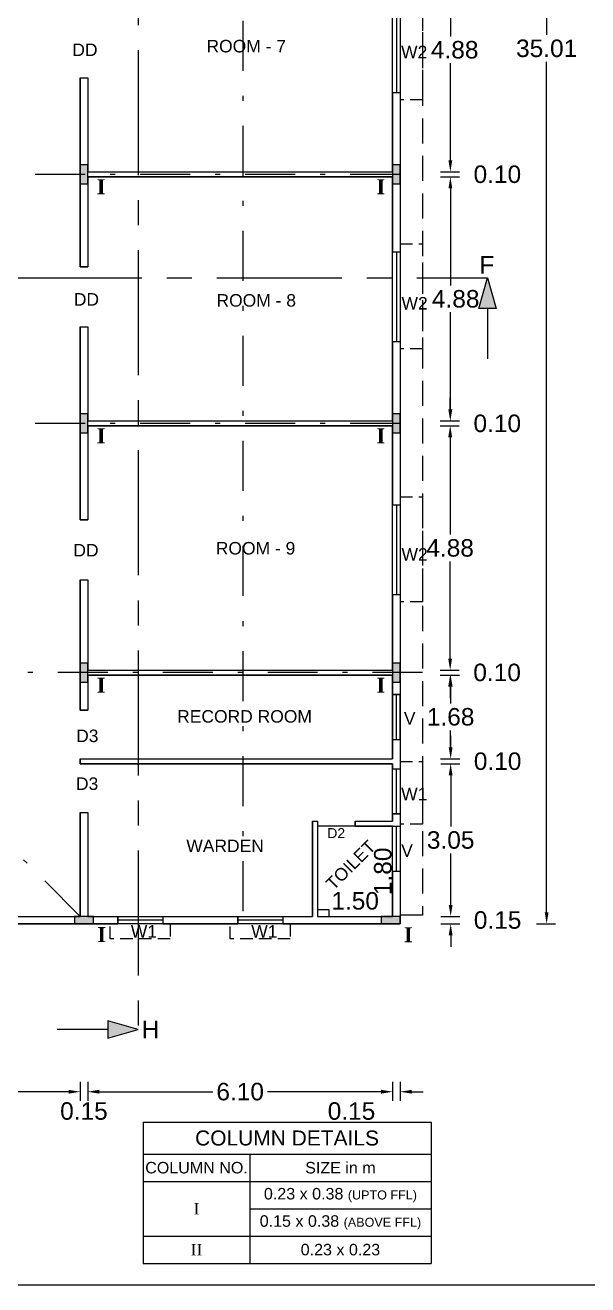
# Model space of a CAD drawing. Header units: metres. Extents: x 3715 to 4596, y 2418 to 2709.
# Drawn here: x 4052.67 to 4063.92, y 2583.8 to 2608.98 of the extents above; entities that cross this region are included whole.
import ezdxf

# ---------------------------------------------------------------- set-up
doc = ezdxf.new("R2010")
doc.units = ezdxf.units.M
doc.header["$MEASUREMENT"] = 0
for name, pattern in [('CENTER', [2, 1.25, -0.25, 0.25, -0.25]), ('DASHDOT', [1, 0.5, -0.25, 0, -0.25]), ('DASHED', [0.75, 0.5, -0.25])]:
    doc.linetypes.add(name, pattern=pattern)
for name, color, linetype in [('BLK_5_FLR_0_BLT_UP_AREA', 46, 'Continuous'), ('BLK_5_FLR_0_CARPET_AREA', 46, 'Continuous'), ('BLK_5_FLR_0_WASH', 7, 'Continuous'), ('BLK_5_FLR_0_WATER_CLOSET', 1, 'Continuous')]:
    doc.layers.add(name, color=color, linetype=linetype)
doc.styles.add('Inner font', font='arial.ttf')
doc.styles.add('notes', font='arial.ttf')
doc.styles.get("Standard").update_dxf_attribs({"font": 'arial.ttf'})
doc.styles.add('Times New Roman$101', font='timesbd.ttf', dxfattribs={"height": 3.024})
doc.dimstyles.get("Standard").update_dxf_attribs({"dimtxt": 0.35, "dimasz": 0.23, "dimexe": 0.18, "dimexo": 0.0625, "dimgap": 0.09, "dimtad": 0, "dimtih": 1, "dimtoh": 1, "dimzin": 0, "dimdsep": 46, "dimtxsty": 'Standard', "dimcen": 0.09, "dimadec": 0, "dimazin": 0, "dimtfac": 1, "dimtofl": 0, "dimtmove": 2, "dimatfit": 3, "dimfxl": 0, "dimtolj": 1, "dimtzin": 0, "dimarcsym": 0})

# ---------------------------------------------------------------- blocks, each defined once
blk = doc.blocks.new('*D114')
at = {"color": 0, "lineweight": -2, "ltscale": 0.1}
for p, q in [((4062.898, 2626.017), (4063.278, 2626.017)), ((4063.098, 2625.787), (4063.098, 2608.784)), ((4063.098, 2591.242), (4063.098, 2608.246)), ((4062.898, 2591.012), (4063.278, 2591.012))]:
    blk.add_line(p, q, dxfattribs=at)
at = {"color": 0, "ltscale": 0.1}
for points in [[(4063.059, 2625.787), (4063.136, 2625.787), (4063.098, 2626.017)], [(4063.059, 2591.242), (4063.136, 2591.242), (4063.098, 2591.012)]]:
    blk.add_solid(points, dxfattribs=at)
at = {"color": 0, "ltscale": 0.1, "insert": (4063.098, 2608.515), "char_height": 0.35, "attachment_point": 5}
blk.add_mtext('\\A1;35.01', dxfattribs=at)
blk = doc.blocks.new('*D159')
at = {"color": 0, "lineweight": -2, "ltscale": 0.1}
for p, q in [((4060.972, 2610.927), (4061.352, 2610.927)), ((4061.172, 2610.697), (4061.172, 2608.756)), ((4061.172, 2606.277), (4061.172, 2608.219)), ((4060.972, 2606.047), (4061.352, 2606.047))]:
    blk.add_line(p, q, dxfattribs=at)
at = {"color": 0, "ltscale": 0.1}
for points in [[(4061.134, 2610.697), (4061.21, 2610.697), (4061.172, 2610.927)], [(4061.134, 2606.277), (4061.21, 2606.277), (4061.172, 2606.047)]]:
    blk.add_solid(points, dxfattribs=at)
at = {"color": 0, "ltscale": 0.1, "insert": (4061.258, 2608.487), "char_height": 0.35, "attachment_point": 5}
blk.add_mtext('\\A1;4.88', dxfattribs=at)
blk = doc.blocks.new('*D160')
at = {"color": 0, "lineweight": -2, "ltscale": 0.1}
for p, q in [((4061.172, 2606.277), (4061.172, 2606.507)), ((4060.972, 2606.047), (4061.352, 2606.047)), ((4060.972, 2605.947), (4061.352, 2605.947)), ((4061.172, 2605.717), (4061.172, 2605.487))]:
    blk.add_line(p, q, dxfattribs=at)
at = {"color": 0, "ltscale": 0.1}
for points in [[(4061.134, 2606.277), (4061.21, 2606.277), (4061.172, 2606.047)], [(4061.134, 2605.717), (4061.21, 2605.717), (4061.172, 2605.947)]]:
    blk.add_solid(points, dxfattribs=at)
at = {"color": 0, "ltscale": 0.1, "insert": (4062.112, 2605.997), "char_height": 0.35, "attachment_point": 5}
blk.add_mtext('\\A1;0.10', dxfattribs=at)
blk = doc.blocks.new('*D161')
at = {"color": 0, "lineweight": -2, "ltscale": 0.1}
for p, q in [((4060.972, 2605.947), (4061.352, 2605.947)), ((4061.172, 2605.717), (4061.172, 2603.776)), ((4061.172, 2601.297), (4061.172, 2603.239)), ((4060.972, 2601.067), (4061.352, 2601.067))]:
    blk.add_line(p, q, dxfattribs=at)
at = {"color": 0, "ltscale": 0.1}
for points in [[(4061.134, 2605.717), (4061.21, 2605.717), (4061.172, 2605.947)], [(4061.134, 2601.297), (4061.21, 2601.297), (4061.172, 2601.067)]]:
    blk.add_solid(points, dxfattribs=at)
at = {"color": 0, "ltscale": 0.1, "insert": (4061.279, 2603.507), "char_height": 0.35, "attachment_point": 5}
blk.add_mtext('\\A1;4.88', dxfattribs=at)
blk = doc.blocks.new('*D162')
at = {"color": 0, "lineweight": -2, "ltscale": 0.1}
for p, q in [((4061.17, 2601.297), (4061.17, 2601.527)), ((4060.97, 2601.067), (4061.35, 2601.067)), ((4060.97, 2600.967), (4061.35, 2600.967)), ((4061.17, 2600.737), (4061.17, 2600.507))]:
    blk.add_line(p, q, dxfattribs=at)
at = {"color": 0, "ltscale": 0.1}
for points in [[(4061.132, 2601.297), (4061.208, 2601.297), (4061.17, 2601.067)], [(4061.132, 2600.737), (4061.208, 2600.737), (4061.17, 2600.967)]]:
    blk.add_solid(points, dxfattribs=at)
at = {"color": 0, "ltscale": 0.1, "insert": (4062.11, 2601.017), "char_height": 0.35, "attachment_point": 5}
blk.add_mtext('\\A1;0.10', dxfattribs=at)
blk = doc.blocks.new('*D163')
at = {"color": 0, "lineweight": -2, "ltscale": 0.1}
for p, q in [((4060.967, 2600.967), (4061.347, 2600.967)), ((4061.167, 2600.737), (4061.167, 2598.796)), ((4061.167, 2596.317), (4061.167, 2598.259)), ((4060.967, 2596.087), (4061.347, 2596.087))]:
    blk.add_line(p, q, dxfattribs=at)
at = {"color": 0, "ltscale": 0.1}
for points in [[(4061.129, 2600.737), (4061.205, 2600.737), (4061.167, 2600.967)], [(4061.129, 2596.317), (4061.205, 2596.317), (4061.167, 2596.087)]]:
    blk.add_solid(points, dxfattribs=at)
at = {"color": 0, "ltscale": 0.1, "insert": (4061.167, 2598.527), "char_height": 0.35, "attachment_point": 5}
blk.add_mtext('\\A1;4.88', dxfattribs=at)
blk = doc.blocks.new('*D164')
at = {"color": 0, "lineweight": -2, "ltscale": 0.1}
for p, q in [((4061.168, 2596.317), (4061.168, 2596.547)), ((4060.968, 2596.087), (4061.348, 2596.087)), ((4060.968, 2595.987), (4061.348, 2595.987)), ((4061.168, 2595.757), (4061.168, 2595.527))]:
    blk.add_line(p, q, dxfattribs=at)
at = {"color": 0, "ltscale": 0.1}
for points in [[(4061.129, 2596.317), (4061.206, 2596.317), (4061.168, 2596.087)], [(4061.129, 2595.757), (4061.206, 2595.757), (4061.168, 2595.987)]]:
    blk.add_solid(points, dxfattribs=at)
at = {"color": 0, "ltscale": 0.1, "insert": (4062.107, 2596.037), "char_height": 0.35, "attachment_point": 5}
blk.add_mtext('\\A1;0.10', dxfattribs=at)
blk = doc.blocks.new('*D165')
at = {"color": 0, "lineweight": -2, "ltscale": 0.1}
for p, q in [((4060.977, 2595.987), (4061.357, 2595.987)), ((4061.177, 2595.757), (4061.177, 2595.419)), ((4061.177, 2594.542), (4061.177, 2594.881)), ((4060.977, 2594.312), (4061.357, 2594.312))]:
    blk.add_line(p, q, dxfattribs=at)
at = {"color": 0, "ltscale": 0.1}
for points in [[(4061.139, 2595.757), (4061.216, 2595.757), (4061.177, 2595.987)], [(4061.139, 2594.542), (4061.216, 2594.542), (4061.177, 2594.312)]]:
    blk.add_solid(points, dxfattribs=at)
at = {"color": 0, "ltscale": 0.1, "insert": (4061.177, 2595.15), "char_height": 0.35, "attachment_point": 5}
blk.add_mtext('\\A1;1.68', dxfattribs=at)
blk = doc.blocks.new('*D166')
at = {"color": 0, "lineweight": -2, "ltscale": 0.1}
for p, q in [((4061.178, 2594.542), (4061.178, 2594.772)), ((4060.978, 2594.312), (4061.358, 2594.312)), ((4060.978, 2594.212), (4061.358, 2594.212)), ((4061.178, 2593.982), (4061.178, 2593.752))]:
    blk.add_line(p, q, dxfattribs=at)
at = {"color": 0, "ltscale": 0.1}
for points in [[(4061.139, 2594.542), (4061.216, 2594.542), (4061.178, 2594.312)], [(4061.139, 2593.982), (4061.216, 2593.982), (4061.178, 2594.212)]]:
    blk.add_solid(points, dxfattribs=at)
at = {"color": 0, "ltscale": 0.1, "insert": (4062.117, 2594.262), "char_height": 0.35, "attachment_point": 5}
blk.add_mtext('\\A1;0.10', dxfattribs=at)
blk = doc.blocks.new('*D167')
at = {"color": 0, "lineweight": -2, "ltscale": 0.1}
for p, q in [((4060.978, 2594.212), (4061.358, 2594.212)), ((4061.178, 2593.982), (4061.178, 2592.956)), ((4061.178, 2591.392), (4061.178, 2592.419)), ((4060.978, 2591.162), (4061.358, 2591.162))]:
    blk.add_line(p, q, dxfattribs=at)
at = {"color": 0, "ltscale": 0.1}
for points in [[(4061.139, 2593.982), (4061.216, 2593.982), (4061.178, 2594.212)], [(4061.139, 2591.392), (4061.216, 2591.392), (4061.178, 2591.162)]]:
    blk.add_solid(points, dxfattribs=at)
at = {"color": 0, "ltscale": 0.1, "insert": (4061.178, 2592.687), "char_height": 0.35, "attachment_point": 5}
blk.add_mtext('\\A1;3.05', dxfattribs=at)
blk = doc.blocks.new('*D168')
at = {"color": 0, "lineweight": -2, "ltscale": 0.1}
for p, q in [((4061.178, 2591.392), (4061.178, 2591.622)), ((4060.978, 2591.162), (4061.358, 2591.162)), ((4060.978, 2591.012), (4061.358, 2591.012)), ((4061.178, 2590.782), (4061.178, 2590.552))]:
    blk.add_line(p, q, dxfattribs=at)
at = {"color": 0, "ltscale": 0.1}
for points in [[(4061.139, 2591.392), (4061.216, 2591.392), (4061.178, 2591.162)], [(4061.139, 2590.782), (4061.216, 2590.782), (4061.178, 2591.012)]]:
    blk.add_solid(points, dxfattribs=at)
at = {"color": 0, "ltscale": 0.1, "insert": (4062.117, 2591.087), "char_height": 0.35, "attachment_point": 5}
blk.add_mtext('\\A1;0.15', dxfattribs=at)
blk = doc.blocks.new('*D169')
at = {"color": 0, "ltscale": 0.1, "insert": (4059.822, 2592.062), "char_height": 0.35, "attachment_point": 5, "rotation": 90}
blk.add_mtext('\\A1;1.80', dxfattribs=at)
blk = doc.blocks.new('*D170')
at = {"color": 0, "ltscale": 0.1, "insert": (4059.267, 2591.47), "char_height": 0.35, "attachment_point": 5}
blk.add_mtext('\\A1;1.50', dxfattribs=at)
blk = doc.blocks.new('*D30')
at = {"color": 0, "lineweight": -2, "ltscale": 0.1}
for p, q in [((4041.167, 2587.856), (4041.167, 2587.476)), ((4053.767, 2587.856), (4053.767, 2587.476)), ((4041.397, 2587.656), (4046.804, 2587.656)), ((4053.537, 2587.656), (4048.131, 2587.656))]:
    blk.add_line(p, q, dxfattribs=at)
at = {"color": 0, "ltscale": 0.1}
for points in [[(4041.397, 2587.694), (4041.397, 2587.617), (4041.167, 2587.656)], [(4053.537, 2587.694), (4053.537, 2587.617), (4053.767, 2587.656)]]:
    blk.add_solid(points, dxfattribs=at)
at = {"color": 0, "ltscale": 0.1, "insert": (4047.467, 2587.656), "char_height": 0.35, "attachment_point": 5}
blk.add_mtext('\\A1;12.60', dxfattribs=at)
blk = doc.blocks.new('*D31')
at = {"color": 0, "lineweight": -2, "ltscale": 0.1}
for p, q in [((4053.767, 2587.856), (4053.767, 2587.476)), ((4053.917, 2587.856), (4053.917, 2587.476)), ((4053.537, 2587.656), (4053.307, 2587.656)), ((4054.147, 2587.656), (4054.377, 2587.656))]:
    blk.add_line(p, q, dxfattribs=at)
at = {"color": 0, "ltscale": 0.1}
for points in [[(4053.537, 2587.694), (4053.537, 2587.617), (4053.767, 2587.656)], [(4054.147, 2587.694), (4054.147, 2587.617), (4053.917, 2587.656)]]:
    blk.add_solid(points, dxfattribs=at)
at = {"color": 0, "ltscale": 0.1, "insert": (4053.842, 2587.268), "char_height": 0.35, "attachment_point": 5}
blk.add_mtext('\\A1;0.15', dxfattribs=at)
blk = doc.blocks.new('*D32')
at = {"color": 0, "lineweight": -2, "ltscale": 0.1}
for p, q in [((4053.917, 2587.856), (4053.917, 2587.476)), ((4060.017, 2587.856), (4060.017, 2587.476)), ((4054.147, 2587.656), (4056.422, 2587.656)), ((4059.787, 2587.656), (4057.512, 2587.656))]:
    blk.add_line(p, q, dxfattribs=at)
at = {"color": 0, "ltscale": 0.1}
for points in [[(4054.147, 2587.694), (4054.147, 2587.617), (4053.917, 2587.656)], [(4059.787, 2587.694), (4059.787, 2587.617), (4060.017, 2587.656)]]:
    blk.add_solid(points, dxfattribs=at)
at = {"color": 0, "ltscale": 0.1, "insert": (4056.967, 2587.656), "char_height": 0.35, "attachment_point": 5}
blk.add_mtext('\\A1;6.10', dxfattribs=at)
blk = doc.blocks.new('*D33')
at = {"color": 0, "lineweight": -2, "ltscale": 0.1}
for p, q in [((4060.017, 2587.856), (4060.017, 2587.476)), ((4060.167, 2587.856), (4060.167, 2587.476)), ((4059.787, 2587.656), (4059.557, 2587.656)), ((4060.397, 2587.656), (4060.627, 2587.656))]:
    blk.add_line(p, q, dxfattribs=at)
at = {"color": 0, "ltscale": 0.1}
for points in [[(4059.787, 2587.694), (4059.787, 2587.617), (4060.017, 2587.656)], [(4060.397, 2587.694), (4060.397, 2587.617), (4060.167, 2587.656)]]:
    blk.add_solid(points, dxfattribs=at)
at = {"color": 0, "ltscale": 0.1, "insert": (4059.194, 2587.268), "char_height": 0.35, "attachment_point": 5}
blk.add_mtext('\\A1;0.15', dxfattribs=at)
blk = doc.blocks.new('*T644')
at = {"color": 0, "linetype": 'ByBlock', "lineweight": -2}
for p, q in [((0, 0), (5.759, 0)), ((0, 0), (0, -2.824)), ((5.759, 0), (5.759, -2.824)), ((0, -0.64), (5.759, -0.64)), ((2.135, -0.64), (2.135, -2.824)), ((0, -1.186), (5.759, -1.186)), ((2.135, -1.732), (5.759, -1.732)), ((0, -2.278), (5.759, -2.278)), ((0, -2.824), (5.759, -2.824))]:
    blk.add_line(p, q, dxfattribs=at)
at = {"color": 0, "attachment_point": 5}
for s, insert, char_height, width in [('COLUMN DETAILS', (2.879, -0.32), 0.3, 5.63865), ('COLUMN NO.', (1.068, -0.913), 0.23, 2.01539), ('SIZE in m', (3.947, -0.913), 0.23, 3.50325), ('0.23 x 0.38 {\\H0.78261x;(UPTO FFL)}', (3.947, -1.459), 0.23, 3.50325), ('{\\fTimes New Roman|b0|i0|c0|p18;I}', (1.068, -1.732), 0.23, 2.01539), ('0.15 x 0.38 {\\H0.78261x;(ABOVE FFL)}', (3.947, -2.005), 0.23, 3.50325), ('{\\fTimes New Roman|b0|i0|c0|p18;II}', (1.068, -2.551), 0.23, 2.01539), ('0.23 x 0.23', (3.947, -2.551), 0.23, 3.50325)]:
    blk.add_mtext(s, dxfattribs=dict(at, insert=insert, char_height=char_height, width=width))

msp = doc.modelspace()

# ---------------------------------------------------------------- hatches: boundary and pattern name
h = msp.add_hatch(color=1)
h.dxf.hatch_style = 1
h.paths.add_polyline_path([(4053.91733, 2606.18733), (4053.76733, 2606.18733), (4053.76733, 2605.80733), (4053.91733, 2605.80733)])
h = msp.add_hatch(color=1)
h.dxf.hatch_style = 1
h.paths.add_polyline_path([(4060.01733, 2605.80733), (4060.16643, 2605.80733), (4060.16643, 2606.18733), (4060.01733, 2606.18733)])
h = msp.add_hatch(color=256)
h.dxf.hatch_style = 1
h.paths.add_polyline_path([(4061.74111, 2603.31759), (4061.91569, 2603.92866), (4062.08922, 2603.31637)])
h = msp.add_hatch(color=1)
h.dxf.hatch_style = 1
h.paths.add_polyline_path([(4053.91733, 2601.20733), (4053.76733, 2601.20733), (4053.76733, 2600.82733), (4053.91733, 2600.82733)])
h = msp.add_hatch(color=1)
h.dxf.hatch_style = 1
h.paths.add_polyline_path([(4060.01733, 2600.82733), (4060.16643, 2600.82733), (4060.16643, 2601.20733), (4060.01733, 2601.20733)])
h = msp.add_hatch(color=1)
h.dxf.hatch_style = 1
h.paths.add_polyline_path([(4053.91733, 2596.22733), (4053.76714, 2596.22733), (4053.76714, 2595.84733), (4053.91733, 2595.84733)])
h = msp.add_hatch(color=1)
h.dxf.hatch_style = 1
h.paths.add_polyline_path([(4060.01733, 2595.84733), (4060.16643, 2595.84733), (4060.16643, 2596.22733), (4060.01733, 2596.22733)])
h = msp.add_hatch(color=1)
h.dxf.hatch_style = 1
h.paths.add_polyline_path([(4053.65232, 2591.16233), (4053.65232, 2591.01233), (4054.03232, 2591.01233), (4054.03232, 2591.16233)])
h = msp.add_hatch(color=1)
h.dxf.hatch_style = 1
h.paths.add_polyline_path([(4059.78733, 2591.16233), (4059.78733, 2591.01233), (4060.16733, 2591.01233), (4060.16733, 2591.16233)])
h = msp.add_hatch(color=256)
h.dxf.hatch_style = 1
h.paths.add_polyline_path([(4054.31818, 2588.72647), (4054.92925, 2588.90106), (4054.31696, 2589.07459)])

# ---------------------------------------------------------------- linework, layer by layer
at = {"linetype": 'CENTER', "ltscale": 2}
for p, q in [((4054.92925, 2628.48054), (4054.92925, 2588.90106)), ((4032.49966, 2603.92866), (4061.91569, 2603.92866))]:
    msp.add_line(p, q, dxfattribs=at)
at = {"linetype": 'DASHDOT', "ltscale": 2}
for p, q in [((4057.01733, 2625.86733), (4057.01733, 2591.16233)), ((4060.16733, 2605.99733), (4051.51733, 2605.99733)), ((4060.16733, 2601.01733), (4051.51733, 2601.01733)), ((4060.61733, 2596.03733), (4051.51733, 2596.03733)), ((4053.76733, 2591.16233), (4051.51656, 2593.41233))]:
    msp.add_line(p, q, dxfattribs=at)
for p, q in [((4053.76733, 2607.92732), (4053.76733, 2604.14734)), ((4053.76733, 2607.92732), (4053.91733, 2607.92732)), ((4053.91733, 2607.92732), (4053.91733, 2606.04733)), ((4060.01733, 2607.62733), (4060.01733, 2606.04733)), ((4060.16733, 2607.62733), (4060.01733, 2607.62733)), ((4060.16733, 2607.62733), (4060.16733, 2606.18483)), ((4053.91733, 2606.04733), (4060.01733, 2606.04733)), ((4053.91733, 2605.94733), (4060.01733, 2605.94733)), ((4053.91733, 2605.94733), (4053.91733, 2604.14734)), ((4060.01733, 2605.94733), (4060.01733, 2604.44733)), ((4060.16733, 2605.80983), (4060.16733, 2604.44733)), ((4060.01733, 2604.44733), (4060.16733, 2604.44733)), ((4053.76733, 2604.14734), (4053.91733, 2604.14734)), ((4061.91356, 2603.31699), (4061.91356, 2602.30716)), ((4053.76733, 2602.94732), (4053.76733, 2601.20483)), ((4053.76733, 2602.94732), (4053.91733, 2602.94732)), ((4053.91733, 2602.94732), (4053.91733, 2601.06733)), ((4060.01733, 2602.64733), (4060.01733, 2601.06733)), ((4060.16733, 2602.64733), (4060.01733, 2602.64733)), ((4060.16733, 2602.64733), (4060.16733, 2601.20483)), ((4053.91733, 2601.06733), (4060.01733, 2601.06733)), ((4053.76734, 2600.82983), (4053.76733, 2599.08734)), ((4053.91733, 2600.96733), (4060.01733, 2600.96733)), ((4053.91733, 2600.96733), (4053.91733, 2599.08734)), ((4060.01733, 2600.96733), (4060.01733, 2599.38733)), ((4060.16733, 2600.82983), (4060.16733, 2599.38733)), ((4060.01733, 2599.38733), (4060.16733, 2599.38733)), ((4053.76733, 2599.08734), (4053.91733, 2599.08734)), ((4053.76738, 2597.88732), (4053.76708, 2595.28733)), ((4053.76738, 2597.88732), (4053.91733, 2597.88732)), ((4053.91733, 2597.88732), (4053.91733, 2596.08733)), ((4060.01733, 2597.58733), (4060.01733, 2596.08733)), ((4060.16733, 2597.58733), (4060.01733, 2597.58733)), ((4060.16733, 2597.58733), (4060.16733, 2596.22483)), ((4053.91714, 2595.98733), (4053.91714, 2595.28733)), ((4053.91714, 2595.98733), (4060.01766, 2595.98733)), ((4053.91733, 2596.08733), (4060.01733, 2596.08733)), ((4060.01766, 2595.98733), (4060.01766, 2595.59983)), ((4060.16733, 2595.84983), (4060.16733, 2595.59983)), ((4060.01766, 2595.59983), (4060.16769, 2595.59983)), ((4053.76708, 2595.28733), (4053.91714, 2595.28733)), ((4060.01766, 2594.69983), (4060.01766, 2594.31233)), ((4060.01766, 2594.69983), (4060.16769, 2594.69983)), ((4060.16733, 2594.69983), (4060.16733, 2594.11232)), ((4053.76733, 2594.31233), (4053.76733, 2594.21233)), ((4053.76733, 2594.31233), (4060.01766, 2594.31233)), ((4053.76733, 2594.21233), (4060.01733, 2594.21233)), ((4060.01733, 2594.21233), (4060.01733, 2594.11233)), ((4060.01733, 2594.11233), (4060.16763, 2594.11232)), ((4053.7673, 2593.23733), (4053.76733, 2591.16233)), ((4053.7673, 2593.23733), (4053.9173, 2593.23733)), ((4053.9173, 2593.23733), (4053.91733, 2591.16233)), ((4058.41733, 2593.06233), (4058.51733, 2593.06233)), ((4058.41733, 2593.06233), (4058.41733, 2591.16233)), ((4058.51733, 2593.06233), (4058.51733, 2591.16233)), ((4059.26733, 2593.06233), (4060.01733, 2593.06233)), ((4059.26733, 2593.06233), (4059.26733, 2592.96233)), ((4059.26733, 2592.96233), (4060.16733, 2592.96233)), ((4060.01733, 2593.21233), (4060.01733, 2593.06233)), ((4060.01733, 2593.21233), (4060.16754, 2593.2123)), ((4060.01733, 2592.06233), (4060.01733, 2592.96233)), ((4060.16733, 2593.2123), (4060.16733, 2592.96233)), ((4060.16743, 2592.96233), (4060.16743, 2592.06233)), ((4060.01733, 2592.06233), (4060.16743, 2592.06233)), ((4060.01733, 2592.06233), (4060.01733, 2591.16233)), ((4060.16743, 2592.06233), (4060.16733, 2591.01233)), ((4051.96733, 2591.16233), (4053.76733, 2591.16233)), ((4051.96733, 2591.01233), (4054.51733, 2591.01233)), ((4053.91733, 2591.16233), (4054.51733, 2591.16233)), ((4054.51733, 2591.16233), (4054.51733, 2591.01233)), ((4055.41733, 2591.16233), (4056.91733, 2591.16233)), ((4055.41733, 2591.16233), (4055.41733, 2591.01233)), ((4055.41733, 2591.01233), (4056.91733, 2591.01233)), ((4056.91733, 2591.16233), (4056.91733, 2591.01233)), ((4057.81733, 2591.16233), (4058.41733, 2591.16233)), ((4057.81733, 2591.16233), (4057.81733, 2591.01233)), ((4057.81733, 2591.01233), (4060.16733, 2591.01233)), ((4058.51733, 2591.16233), (4060.01733, 2591.16233)), ((4054.31757, 2588.90053), (4053.30774, 2588.90053))]:
    msp.add_line(p, q)
at = {"ltscale": 0.1}
msp.add_lwpolyline([(4030.44487, 2583.79552), (4108.24936, 2583.79552), (4108.24936, 2648.64345), (4030.44487, 2648.64345)], close=True, dxfattribs=at)
at = {"linetype": 'DASHED'}
msp.add_lwpolyline([(4060.16733, 2625.86733), (4060.61733, 2625.86733), (4060.61733, 2591.18733), (4060.16733, 2591.18733)], dxfattribs=at)
at = {"linetype": 'DASHED', "ltscale": 0.5}
for points in [[(4060.16733, 2609.58983), (4060.61733, 2609.58983), (4060.61733, 2607.48983), (4060.16733, 2607.48983)], [(4060.16733, 2604.60983), (4060.61733, 2604.60983), (4060.61733, 2602.50983), (4060.16733, 2602.50983)], [(4060.16733, 2599.54983), (4060.61733, 2599.54983), (4060.61733, 2597.44983), (4060.16733, 2597.44983)], [(4060.16763, 2594.25722), (4060.61763, 2594.25722), (4060.61763, 2593.00722), (4060.16763, 2593.00722)], [(4055.56733, 2591.01233), (4055.56733, 2590.71233), (4054.36733, 2590.71233), (4054.36733, 2591.01233)], [(4057.96733, 2591.01233), (4057.96733, 2590.71233), (4056.76733, 2590.71233), (4056.76733, 2591.01233)]]:
    msp.add_lwpolyline(points, dxfattribs=at)
for points in [[(4060.01733, 2607.62733), (4060.01733, 2609.42733), (4060.16733, 2609.42733), (4060.16733, 2607.62733)], [(4060.01733, 2602.64733), (4060.01733, 2604.44733), (4060.16733, 2604.44733), (4060.16733, 2602.64733)], [(4062.08922, 2603.31637), (4061.74111, 2603.31759), (4061.91569, 2603.92866), (4061.91569, 2603.92866)], [(4060.01733, 2597.58733), (4060.01733, 2599.38733), (4060.16733, 2599.38733), (4060.16733, 2597.58733)], [(4060.01769, 2595.59983), (4060.01769, 2594.69983), (4060.16769, 2594.69983), (4060.16769, 2595.59983)], [(4060.16763, 2594.11232), (4060.16763, 2593.21232), (4060.01763, 2593.21232), (4060.01763, 2594.11232)], [(4054.51733, 2591.16233), (4055.41733, 2591.16233), (4055.41733, 2591.01233), (4054.51733, 2591.01233)], [(4056.91733, 2591.16233), (4057.81733, 2591.16233), (4057.81733, 2591.01233), (4056.91733, 2591.01233)], [(4054.31696, 2589.07459), (4054.31818, 2588.72647), (4054.92925, 2588.90106), (4054.92925, 2588.90106)]]:
    msp.add_lwpolyline(points, close=True)
for points in [[(4060.09233, 2609.42733), (4060.09233, 2607.62733)], [(4060.09233, 2604.44733), (4060.09233, 2602.64733)], [(4060.09233, 2599.38733), (4060.09233, 2597.58733)]]:
    msp.add_lwpolyline(points)
at = {"color": 1}
for points in [[(4053.91733, 2606.18733), (4053.76733, 2606.18733), (4053.76733, 2605.80733), (4053.91733, 2605.80733)], [(4060.16643, 2606.18733), (4060.01733, 2606.18733), (4060.01733, 2605.80733), (4060.16643, 2605.80733)], [(4053.91733, 2601.20733), (4053.76733, 2601.20733), (4053.76733, 2600.82733), (4053.91733, 2600.82733)], [(4060.16643, 2601.20733), (4060.01733, 2601.20733), (4060.01733, 2600.82733), (4060.16643, 2600.82733)], [(4053.91733, 2596.22733), (4053.76714, 2596.22733), (4053.76714, 2595.84733), (4053.91733, 2595.84733)], [(4060.16643, 2596.22733), (4060.01733, 2596.22733), (4060.01733, 2595.84733), (4060.16643, 2595.84733)], [(4053.65232, 2591.16233), (4053.65232, 2591.01233), (4054.03232, 2591.01233), (4054.03232, 2591.16233)], [(4059.78733, 2591.16233), (4059.78733, 2591.01233), (4060.16733, 2591.01233), (4060.16733, 2591.16233)]]:
    msp.add_lwpolyline(points, close=True, dxfattribs=at)
at = {"ltscale": 0.3}
for points in [[(4060.09269, 2594.69983), (4060.09269, 2595.59983)], [(4060.09263, 2593.21232), (4060.09263, 2594.11232)], [(4060.09252, 2592.06233), (4060.09252, 2592.96233)], [(4055.41733, 2591.08733), (4054.51733, 2591.08733)], [(4057.81733, 2591.08733), (4056.91733, 2591.08733)]]:
    msp.add_lwpolyline(points, dxfattribs=at)
at = {"layer": 'BLK_5_FLR_0_BLT_UP_AREA', "color": 46}
msp.add_lwpolyline([(4034.76734, 2626.01733), (4060.16733, 2626.01733), (4060.16733, 2591.01233), (4052.19234, 2591.0124), (4052.19234, 2589.2124), (4042.74234, 2589.2124), (4042.74234, 2591.0124), (4034.76733, 2591.01233), (4034.76734, 2626.01733)], close=True, dxfattribs=at)
at = {"layer": 'BLK_5_FLR_0_CARPET_AREA', "color": 46}
msp.add_lwpolyline([(4041.16733, 2591.16233), (4053.76733, 2591.16233), (4053.7673, 2593.23733), (4053.9173, 2593.23733), (4053.9173, 2591.16233), (4058.41733, 2591.16233), (4058.41733, 2593.06233), (4058.51733, 2593.06233), (4058.51733, 2591.16233), (4060.01733, 2591.16233), (4060.01733, 2592.96233), (4059.26733, 2592.96233), (4059.26733, 2593.06233), (4060.01733, 2593.06233), (4060.01733, 2594.21233), (4053.76733, 2594.21233), (4053.76733, 2594.31233), (4060.01766, 2594.31233), (4060.01766, 2595.98733), (4053.91714, 2595.98733), (4053.91714, 2595.28733), (4053.76708, 2595.28733), (4053.76708, 2597.88732), (4053.91733, 2597.88732), (4053.91733, 2596.08733), (4060.01733, 2596.08733), (4060.01733, 2600.96733), (4053.91734, 2600.96733), (4053.91734, 2599.08734), (4053.76733, 2599.08734), (4053.76733, 2602.94732), (4053.91733, 2602.94732), (4053.91733, 2601.06733), (4060.01734, 2601.06733), (4060.01733, 2601.06733), (4060.01733, 2605.94733), (4053.91733, 2605.94733), (4053.91733, 2604.14734), (4053.76733, 2604.14734), (4053.76733, 2607.92732), (4053.91733, 2607.92732), (4053.91733, 2606.04733), (4060.01733, 2606.04733), (4060.01733, 2610.92733)], dxfattribs=at)
at = {"layer": 'BLK_5_FLR_0_WASH', "color": 60}
msp.add_lwpolyline([(4058.51733, 2591.29954), (4058.73948, 2591.29954), (4058.73948, 2591.1742)], dxfattribs=at)
at = {"layer": 'BLK_5_FLR_0_WATER_CLOSET', "color": 1}
msp.add_lwpolyline([(4058.51733, 2591.16233), (4060.01733, 2591.16233), (4060.01733, 2592.96233), (4058.51733, 2592.96233)], close=True, dxfattribs=at)

# ---------------------------------------------------------------- block references
msp.add_blockref('*T644', (4055.02591, 2587.04873))

# ---------------------------------------------------------------- texts
for s, height, style, p in [('DD', 0.25, 'Inner font', (4053.60979, 2608.3627)), ('W2', 0.25, 'Inner font', (4060.18647, 2608.31976)), ('DD', 0.25, 'Inner font', (4053.63931, 2603.37311)), ('W2', 0.25, 'Inner font', (4060.1948, 2603.2952)), ('DD', 0.25, 'Inner font', (4053.63072, 2598.35729)), ('W2', 0.25, 'Inner font', (4060.19461, 2598.27385)), ('V', 0.25, 'notes', (4060.24179, 2594.99725)), ('D3', 0.25, 'notes', (4053.68573, 2594.64669)), ('D3', 0.25, 'notes', (4053.68266, 2593.69019)), ('W1', 0.25, 'notes', (4060.18779, 2593.48289)), ('D2', 0.2, 'notes', (4058.70932, 2592.72631)), ('V', 0.25, 'notes', (4060.18816, 2592.35006)), ('W1', 0.25, 'notes', (4054.77969, 2590.73606)), ('W1', 0.25, 'notes', (4057.18904, 2590.73606))]:
    msp.add_text(s, height=height, dxfattribs=dict(style=style)).set_placement(p)
at = {"color": 7, "style": 'Times New Roman$101'}
for p in [(4054.09782, 2605.6006), (4059.69325, 2605.6006), (4054.09782, 2600.6206), (4059.69325, 2600.6206), (4054.09782, 2595.63411), (4059.69325, 2595.63411), (4054.1076, 2590.64685), (4060.24261, 2590.64437)]:
    msp.add_text('I', height=0.3, dxfattribs=at).set_placement(p)
for s, p in [('F', (4061.75025, 2604.01439)), ('H', (4054.99718, 2588.72549))]:
    msp.add_text(s, height=0.35).set_placement(p)
at = {"char_height": 0.25, "attachment_point": 1, "style": 'Inner font'}
for s, insert, width in [('ROOM - 7', (4056.29309, 2608.68609), 4.147584), ('ROOM - 8', (4056.4932, 2603.60246), 4.047584), ('ROOM - 9', (4056.47941, 2598.64708), 4.047584), ('RECORD ROOM', (4055.70614, 2595.28543), 4.047584), ('WARDEN ', (4055.88996, 2592.69613), 4.047584)]:
    msp.add_mtext(s, dxfattribs=dict(at, insert=insert, width=width))
at = {"insert": (4058.65618, 2591.846), "char_height": 0.25, "width": 4.047584, "attachment_point": 1, "rotation": 45, "style": 'Inner font'}
msp.add_mtext('TOILET ', dxfattribs=at)

# ---------------------------------------------------------------- dimensions: what is measured, and where the dimension line sits
at = {"ltscale": 0.1}
for base, p1, p2, picture, middle in [((4063.0975595133, 2591.0123300412), (4059.7877117837, 2626.0173300411), (4059.7877117837, 2591.0123300412), '*D114', (4063.0975595133, 2608.5148300411)), ((4061.1721, 2605.94733), (4059.16626, 2606.04733), (4059.16626, 2605.94733), '*D160', (4062.1119, 2605.99733)), ((4061.16997, 2600.96733), (4059.03639, 2601.06733), (4059.03639, 2600.96733), '*D162', (4062.10978, 2601.01733)), ((4061.16705, 2596.08733), (4059.03638, 2600.96733), (4059.349, 2596.08733), '*D163', (4061.16705, 2598.52733)), ((4061.16764, 2595.98733), (4059.349, 2596.08733), (4059.3603, 2595.98733), '*D164', (4062.10744, 2596.03733)), ((4061.1774750252, 2594.3123300412), (4059.3603032117, 2595.9873300412), (4059.4814401153, 2594.3123300412), '*D165', (4061.1774750252, 2595.1498300412)), ((4061.17769, 2594.21233), (4059.48144, 2594.31233), (4059.49452, 2594.21233), '*D166', (4062.11749, 2594.26233)), ((4061.17769, 2591.16233), (4059.49452, 2594.21233), (4059.58002, 2591.16233), '*D167', (4061.17769, 2592.68733)), ((4061.17769, 2591.01233), (4059.58002, 2591.16233), (4059.68424, 2591.01233), '*D168', (4062.11749, 2591.08733))]:
    dim = msp.add_linear_dim(base=base, p1=p1, p2=p2, angle=90, dimstyle='Standard', dxfattribs=at)
    dim.commit()
    dim.dimension.update_dxf_attribs({"geometry": picture, "text_midpoint": middle})
for base, p1, p2, picture, middle in [((4061.1721, 2606.04733), (4059.114, 2610.92733), (4059.16626, 2606.04733), '*D159', (4061.25763, 2608.48733)), ((4061.1721, 2601.06733), (4059.16626, 2605.94733), (4059.03639, 2601.06733), '*D161', (4061.27946, 2603.50733))]:
    dim = msp.add_linear_dim(base=base, p1=p1, p2=p2, angle=90, dimstyle='Standard', dxfattribs=at)
    dim.commit()
    dim.dimension.update_dxf_attribs({"geometry": picture, "text_midpoint": middle, "dimtype": 160})
dim = msp.add_linear_dim(base=(4059.82163, 2591.16233), p1=(4059.644, 2592.96233), p2=(4059.644, 2591.16233), angle=90, dimstyle='Standard', override={"dimse1": 1, "dimse2": 1, "dimsd1": 1, "dimsd2": 1}, dxfattribs=at)
dim.commit()
dim.dimension.update_dxf_attribs({"geometry": '*D169', "text_midpoint": (4059.82163, 2592.06233), "text_rotation": 90})
dim = msp.add_linear_dim(base=(4060.01733, 2591.4699), p1=(4058.51733, 2591.40064), p2=(4060.01733, 2591.40064), dimstyle='Standard', override={"dimse1": 1, "dimse2": 1, "dimsd1": 1, "dimsd2": 1}, dxfattribs=at)
dim.commit()
dim.dimension.update_dxf_attribs({"geometry": '*D170', "text_midpoint": (4059.26733, 2591.4699)})
for base, p1, p2, picture, middle in [((4053.76732, 2587.65558), (4041.16733, 2590.99695), (4053.76732, 2591.29136), '*D30', (4047.46733, 2587.65558)), ((4060.01733, 2587.65558), (4053.91733, 2591.22449), (4060.01733, 2591.16233), '*D32', (4056.96733, 2587.65558))]:
    dim = msp.add_linear_dim(base=base, p1=p1, p2=p2, dimstyle='Standard', dxfattribs=at)
    dim.commit()
    dim.dimension.update_dxf_attribs({"geometry": picture, "text_midpoint": middle})
for base, p1, p2, picture, middle in [((4053.91733, 2587.65558), (4053.76732, 2591.29136), (4053.91733, 2591.22449), '*D31', (4053.84232, 2587.26785)), ((4060.16733, 2587.65558), (4060.01733, 2591.16233), (4060.16733, 2591.01233), '*D33', (4059.19401, 2587.26785))]:
    dim = msp.add_linear_dim(base=base, p1=p1, p2=p2, dimstyle='Standard', dxfattribs=at)
    dim.commit()
    dim.dimension.update_dxf_attribs({"geometry": picture, "text_midpoint": middle, "dimtype": 160})

doc.saveas('drawing.dxf')
